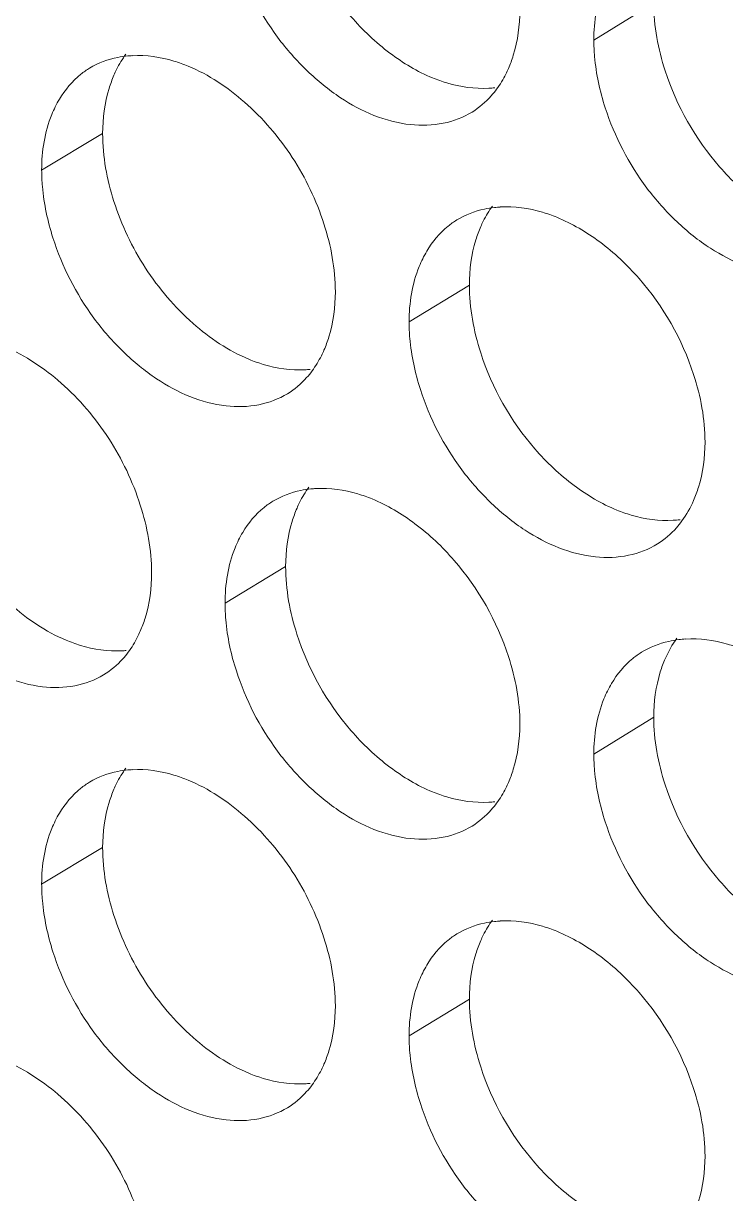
# Model space of a CAD drawing. Header units: millimetres. Extents: x 1177 to 4147, y 93 to 2194.
# Drawn here: x 2619.51 to 2627.26, y 832.56 to 845.47 of the extents above; entities that cross this region are included whole.
import ezdxf

# ---------------------------------------------------------------- set-up
doc = ezdxf.new("R2010")
doc.units = ezdxf.units.MM
doc.header["$LTSCALE"] = 0.1
doc.layers.get('0').update_dxf_attribs({"lineweight": 13})
doc.layers.add('标注', color=251, linetype='Continuous', lineweight=9)

# ---------------------------------------------------------------- blocks, each defined once
blk = doc.blocks.new('02')
at = {"layer": '标注'}
for p, q in [((4521.226, 799.396), (4520.281, 798.814)), ((4512.541, 797.341), (4511.58, 796.765)), ((4512.541, 797.341), (4511.58, 796.765)), ((4518.32, 794.954), (4517.37, 794.374)), ((4518.32, 794.954), (4517.37, 794.374)), ((4515.425, 790.52), (4514.47, 789.941)), ((4521.226, 788.146), (4520.281, 787.564)), ((4512.541, 786.091), (4511.58, 785.515)), ((4518.32, 783.704), (4517.37, 783.124))]:
    blk.add_line(p, q, dxfattribs=at)
for centre, radius, start, end in [((4513.09, 796.918), 1.654, 92.9003, 95.1818), ((4513.09, 796.918), 1.654, 92.9003, 95.1818), ((4518.536, 799.711), 1.657, 273.1165, 276.3409), ((4518.899, 794.516), 1.671, 93.1402, 96.3143), ((4518.899, 794.516), 1.671, 93.1402, 96.3143), ((4515.644, 795.267), 1.649, 272.9969, 275.7719), ((4515.644, 795.267), 1.649, 272.9969, 275.7719), ((4515.989, 790.089), 1.662, 93.0207, 95.749), ((4521.439, 792.912), 1.666, 273.2354, 276.9082), ((4521.439, 792.912), 1.666, 273.2354, 276.9082), ((4521.82, 787.701), 1.68, 93.2591, 96.8777), ((4512.763, 790.83), 1.64, 272.8765, 275.2009), ((4513.09, 785.668), 1.654, 92.9003, 95.1818), ((4518.536, 788.461), 1.657, 273.1165, 276.3409), ((4518.899, 783.266), 1.671, 93.1402, 96.3143), ((4515.644, 784.017), 1.649, 272.9969, 275.7719)]:
    blk.add_arc(centre, radius, start, end, dxfattribs=at)
for points, knots in [([(4515.425, 801.77), (4515.425, 801.409), (4515.6, 800.47), (4516.216, 799.374), (4517.032, 798.6), (4517.5, 798.317), (4517.74, 798.219)], [0, 0, 0, 0, 0.243755, 0.63494, 0.825083, 1, 1, 1, 1]), ([(4514.648, 800.124), (4514.793, 799.673), (4515.124, 799.027), (4515.744, 798.324), (4516.404, 797.782), (4517.165, 797.453), (4517.903, 797.475), (4518.224, 797.596), (4518.362, 797.681)], [0, 0, 0, 0, 0.285015, 0.426566, 0.56171, 0.798641, 0.902454, 1, 1, 1, 1]), ([(4520.56, 799.927), (4520.514, 799.849), (4520.344, 799.502), (4520.281, 799.109), (4520.281, 798.814)], [0, 0, 0, 0, 0.233434, 1, 1, 1, 1]), ([(4518.936, 798.366), (4518.965, 798.434), (4519.074, 798.729), (4519.116, 799.047), (4519.116, 799.287)], [0, 0, 0, 0, 0.236199, 1, 1, 1, 1]), ([(4521.226, 799.396), (4521.226, 799.036), (4521.402, 798.097), (4522.024, 797.004), (4522.845, 796.233), (4523.318, 795.953), (4523.559, 795.856)], [0, 0, 0, 0, 0.243429, 0.634245, 0.824571, 1, 1, 1, 1]), ([(4520.281, 798.814), (4520.281, 798.727), (4520.299, 798.366), (4520.377, 798.009), (4520.461, 797.747)], [0, 0, 0, 0, 0.239348, 1, 1, 1, 1]), ([(4512.941, 798.565), (4512.887, 798.56), (4512.676, 798.53), (4512.472, 798.454), (4512.336, 798.373)], [0, 0, 0, 0, 0.257466, 1, 1, 1, 1]), ([(4512.941, 798.565), (4512.887, 798.56), (4512.676, 798.53), (4512.472, 798.454), (4512.336, 798.373)], [0, 0, 0, 0, 0.257466, 1, 1, 1, 1]), ([(4512.909, 798.593), (4512.852, 798.517), (4512.786, 798.407), (4512.732, 798.292), (4512.719, 798.262)], [0, 0, 0, 0, 0.743694, 1, 1, 1, 1]), ([(4512.909, 798.593), (4512.852, 798.517), (4512.786, 798.407), (4512.732, 798.292), (4512.719, 798.262)], [0, 0, 0, 0, 0.743694, 1, 1, 1, 1]), ([(4513.891, 798.404), (4513.817, 798.434), (4513.533, 798.536), (4513.228, 798.581), (4513.007, 798.569)], [0, 0, 0, 0, 0.265915, 1, 1, 1, 1]), ([(4513.891, 798.404), (4513.817, 798.434), (4513.533, 798.536), (4513.228, 798.581), (4513.007, 798.569)], [0, 0, 0, 0, 0.265915, 1, 1, 1, 1]), ([(4512.336, 798.373), (4512.288, 798.344), (4512.099, 798.213), (4511.948, 798.031), (4511.859, 797.882)], [0, 0, 0, 0, 0.245262, 1, 1, 1, 1]), ([(4512.336, 798.373), (4512.288, 798.344), (4512.099, 798.213), (4511.948, 798.031), (4511.859, 797.882)], [0, 0, 0, 0, 0.245262, 1, 1, 1, 1]), ([(4516.208, 794.85), (4516.208, 795.211), (4516.067, 795.96), (4515.574, 796.991), (4514.836, 797.851), (4514.214, 798.27), (4513.891, 798.404)], [0, 0, 0, 0, 0.243409, 0.504813, 0.763684, 1, 1, 1, 1]), ([(4516.208, 794.85), (4516.208, 795.211), (4516.067, 795.96), (4515.574, 796.991), (4514.836, 797.851), (4514.214, 798.27), (4513.891, 798.404)], [0, 0, 0, 0, 0.243409, 0.504813, 0.763684, 1, 1, 1, 1]), ([(4518.75, 798.041), (4518.805, 798.116), (4518.87, 798.224), (4518.923, 798.337), (4518.936, 798.366)], [0, 0, 0, 0, 0.744058, 1, 1, 1, 1]), ([(4512.719, 798.262), (4512.69, 798.194), (4512.582, 797.899), (4512.541, 797.581), (4512.541, 797.341)], [0, 0, 0, 0, 0.235813, 1, 1, 1, 1]), ([(4512.719, 798.262), (4512.69, 798.194), (4512.582, 797.899), (4512.541, 797.581), (4512.541, 797.341)], [0, 0, 0, 0, 0.235813, 1, 1, 1, 1]), ([(4517.74, 798.219), (4517.814, 798.188), (4518.098, 798.088), (4518.405, 798.044), (4518.626, 798.057)], [0, 0, 0, 0, 0.265516, 1, 1, 1, 1]), ([(4518.362, 797.681), (4518.475, 797.75), (4518.612, 797.867), (4518.723, 798.005), (4518.75, 798.041)], [0, 0, 0, 0, 0.744664, 1, 1, 1, 1]), ([(4511.859, 797.882), (4511.813, 797.805), (4511.643, 797.457), (4511.58, 797.062), (4511.58, 796.765)], [0, 0, 0, 0, 0.232735, 1, 1, 1, 1]), ([(4511.859, 797.882), (4511.813, 797.805), (4511.643, 797.457), (4511.58, 797.062), (4511.58, 796.765)], [0, 0, 0, 0, 0.232735, 1, 1, 1, 1]), ([(4520.461, 797.747), (4520.608, 797.295), (4520.943, 796.649), (4521.57, 795.947), (4522.239, 795.408), (4523.008, 795.086), (4523.752, 795.116), (4524.075, 795.241), (4524.214, 795.327)], [0, 0, 0, 0, 0.284212, 0.425524, 0.560563, 0.797774, 0.901979, 1, 1, 1, 1]), ([(4512.541, 797.341), (4512.541, 796.98), (4512.681, 796.232), (4513.171, 795.199), (4513.905, 794.338), (4514.524, 793.919), (4514.847, 793.785)], [0, 0, 0, 0, 0.243714, 0.505271, 0.763981, 1, 1, 1, 1]), ([(4512.541, 797.341), (4512.541, 796.98), (4512.681, 796.232), (4513.171, 795.199), (4513.905, 794.338), (4514.524, 793.919), (4514.847, 793.785)], [0, 0, 0, 0, 0.243714, 0.505271, 0.763981, 1, 1, 1, 1]), ([(4511.58, 796.765), (4511.58, 796.679), (4511.597, 796.317), (4511.675, 795.96), (4511.758, 795.698)], [0, 0, 0, 0, 0.239233, 1, 1, 1, 1]), ([(4511.58, 796.765), (4511.58, 796.679), (4511.597, 796.317), (4511.675, 795.96), (4511.758, 795.698)], [0, 0, 0, 0, 0.239233, 1, 1, 1, 1]), ([(4518.715, 796.177), (4518.662, 796.171), (4518.455, 796.138), (4518.255, 796.061), (4518.122, 795.98)], [0, 0, 0, 0, 0.257038, 1, 1, 1, 1]), ([(4518.715, 796.177), (4518.662, 796.171), (4518.455, 796.138), (4518.255, 796.061), (4518.122, 795.98)], [0, 0, 0, 0, 0.257038, 1, 1, 1, 1]), ([(4518.684, 796.2), (4518.63, 796.125), (4518.565, 796.018), (4518.512, 795.905), (4518.499, 795.876)], [0, 0, 0, 0, 0.744038, 1, 1, 1, 1]), ([(4518.684, 796.2), (4518.63, 796.125), (4518.565, 796.018), (4518.512, 795.905), (4518.499, 795.876)], [0, 0, 0, 0, 0.744038, 1, 1, 1, 1]), ([(4519.698, 796.023), (4519.624, 796.053), (4519.338, 796.154), (4519.03, 796.197), (4518.807, 796.185)], [0, 0, 0, 0, 0.265596, 1, 1, 1, 1]), ([(4519.698, 796.023), (4519.624, 796.053), (4519.338, 796.154), (4519.03, 796.197), (4518.807, 796.185)], [0, 0, 0, 0, 0.265596, 1, 1, 1, 1]), ([(4518.122, 795.98), (4518.074, 795.95), (4517.887, 795.818), (4517.737, 795.637), (4517.649, 795.488)], [0, 0, 0, 0, 0.245477, 1, 1, 1, 1]), ([(4518.122, 795.98), (4518.074, 795.95), (4517.887, 795.818), (4517.737, 795.637), (4517.649, 795.488)], [0, 0, 0, 0, 0.245477, 1, 1, 1, 1]), ([(4522.034, 792.48), (4522.034, 792.841), (4521.856, 793.78), (4521.233, 794.873), (4520.411, 795.644), (4519.939, 795.925), (4519.698, 796.023)], [0, 0, 0, 0, 0.243289, 0.634182, 0.824608, 1, 1, 1, 1]), ([(4522.034, 792.48), (4522.034, 792.841), (4521.856, 793.78), (4521.233, 794.873), (4520.411, 795.644), (4519.939, 795.925), (4519.698, 796.023)], [0, 0, 0, 0, 0.243289, 0.634182, 0.824608, 1, 1, 1, 1]), ([(4518.499, 795.876), (4518.469, 795.808), (4518.361, 795.512), (4518.32, 795.194), (4518.32, 794.954)], [0, 0, 0, 0, 0.236109, 1, 1, 1, 1]), ([(4518.499, 795.876), (4518.469, 795.808), (4518.361, 795.512), (4518.32, 795.194), (4518.32, 794.954)], [0, 0, 0, 0, 0.236109, 1, 1, 1, 1]), ([(4511.758, 795.698), (4511.902, 795.247), (4512.231, 794.602), (4512.847, 793.897), (4513.504, 793.354), (4514.26, 793.022), (4514.996, 793.04), (4515.316, 793.159), (4515.454, 793.243)], [0, 0, 0, 0, 0.28542, 0.427092, 0.562289, 0.79908, 0.902694, 1, 1, 1, 1]), ([(4511.758, 795.698), (4511.902, 795.247), (4512.231, 794.602), (4512.847, 793.897), (4513.504, 793.354), (4514.26, 793.022), (4514.996, 793.04), (4515.316, 793.159), (4515.454, 793.243)], [0, 0, 0, 0, 0.28542, 0.427092, 0.562289, 0.79908, 0.902694, 1, 1, 1, 1]), ([(4517.649, 795.488), (4517.603, 795.411), (4517.433, 795.064), (4517.37, 794.67), (4517.37, 794.374)], [0, 0, 0, 0, 0.233202, 1, 1, 1, 1]), ([(4517.649, 795.488), (4517.603, 795.411), (4517.433, 795.064), (4517.37, 794.67), (4517.37, 794.374)], [0, 0, 0, 0, 0.233202, 1, 1, 1, 1]), ([(4518.32, 794.954), (4518.32, 794.594), (4518.495, 793.655), (4519.114, 792.56), (4519.933, 791.788), (4520.403, 791.507), (4520.644, 791.409)], [0, 0, 0, 0, 0.243591, 0.634592, 0.824826, 1, 1, 1, 1]), ([(4518.32, 794.954), (4518.32, 794.594), (4518.495, 793.655), (4519.114, 792.56), (4519.933, 791.788), (4520.403, 791.507), (4520.644, 791.409)], [0, 0, 0, 0, 0.243591, 0.634592, 0.824826, 1, 1, 1, 1]), ([(4516.029, 793.93), (4516.059, 793.998), (4516.167, 794.293), (4516.208, 794.61), (4516.208, 794.85)], [0, 0, 0, 0, 0.236051, 1, 1, 1, 1]), ([(4516.029, 793.93), (4516.059, 793.998), (4516.167, 794.293), (4516.208, 794.61), (4516.208, 794.85)], [0, 0, 0, 0, 0.236051, 1, 1, 1, 1]), ([(4517.37, 794.374), (4517.37, 794.287), (4517.387, 793.926), (4517.465, 793.569), (4517.549, 793.307)], [0, 0, 0, 0, 0.23931, 1, 1, 1, 1]), ([(4517.37, 794.374), (4517.37, 794.287), (4517.387, 793.926), (4517.465, 793.569), (4517.549, 793.307)], [0, 0, 0, 0, 0.23931, 1, 1, 1, 1]), ([(4513.313, 790.42), (4513.313, 790.781), (4513.172, 791.53), (4512.681, 792.563), (4511.946, 793.424), (4511.327, 793.844), (4511.004, 793.979)], [0, 0, 0, 0, 0.243576, 0.505139, 0.763987, 1, 1, 1, 1]), ([(4514.847, 793.785), (4514.921, 793.755), (4515.204, 793.653), (4515.51, 793.609), (4515.73, 793.621)], [0, 0, 0, 0, 0.265674, 1, 1, 1, 1]), ([(4514.847, 793.785), (4514.921, 793.755), (4515.204, 793.653), (4515.51, 793.609), (4515.73, 793.621)], [0, 0, 0, 0, 0.265674, 1, 1, 1, 1]), ([(4515.841, 793.601), (4515.897, 793.677), (4515.963, 793.786), (4516.016, 793.9), (4516.029, 793.93)], [0, 0, 0, 0, 0.743887, 1, 1, 1, 1]), ([(4515.841, 793.601), (4515.897, 793.677), (4515.963, 793.786), (4516.016, 793.9), (4516.029, 793.93)], [0, 0, 0, 0, 0.743887, 1, 1, 1, 1]), ([(4515.454, 793.243), (4515.566, 793.311), (4515.703, 793.428), (4515.814, 793.565), (4515.841, 793.601)], [0, 0, 0, 0, 0.744581, 1, 1, 1, 1]), ([(4515.454, 793.243), (4515.566, 793.311), (4515.703, 793.428), (4515.814, 793.565), (4515.841, 793.601)], [0, 0, 0, 0, 0.744581, 1, 1, 1, 1]), ([(4517.549, 793.307), (4517.695, 792.856), (4518.028, 792.21), (4518.651, 791.507), (4519.316, 790.966), (4520.081, 790.641), (4520.822, 790.667), (4521.144, 790.79), (4521.283, 790.876)], [0, 0, 0, 0, 0.284613, 0.426043, 0.561135, 0.798206, 0.902216, 1, 1, 1, 1]), ([(4517.549, 793.307), (4517.695, 792.856), (4518.028, 792.21), (4518.651, 791.507), (4519.316, 790.966), (4520.081, 790.641), (4520.822, 790.667), (4521.144, 790.79), (4521.283, 790.876)], [0, 0, 0, 0, 0.284613, 0.426043, 0.561135, 0.798206, 0.902216, 1, 1, 1, 1]), ([(4509.669, 792.92), (4509.669, 792.559), (4509.808, 791.81), (4510.296, 790.776), (4511.027, 789.914), (4511.644, 789.493), (4511.966, 789.358)], [0, 0, 0, 0, 0.243882, 0.505596, 0.764283, 1, 1, 1, 1]), ([(4521.853, 791.56), (4521.883, 791.628), (4521.992, 791.923), (4522.034, 792.241), (4522.034, 792.48)], [0, 0, 0, 0, 0.236346, 1, 1, 1, 1]), ([(4521.853, 791.56), (4521.883, 791.628), (4521.992, 791.923), (4522.034, 792.241), (4522.034, 792.48)], [0, 0, 0, 0, 0.236346, 1, 1, 1, 1]), ([(4515.823, 791.743), (4515.769, 791.737), (4515.56, 791.706), (4515.358, 791.629), (4515.224, 791.548)], [0, 0, 0, 0, 0.257249, 1, 1, 1, 1]), ([(4515.791, 791.768), (4515.735, 791.693), (4515.67, 791.584), (4515.616, 791.47), (4515.604, 791.44)], [0, 0, 0, 0, 0.743867, 1, 1, 1, 1]), ([(4516.789, 791.585), (4516.715, 791.615), (4516.43, 791.716), (4516.123, 791.76), (4515.901, 791.749)], [0, 0, 0, 0, 0.265755, 1, 1, 1, 1]), ([(4515.224, 791.548), (4515.176, 791.519), (4514.988, 791.387), (4514.837, 791.206), (4514.748, 791.057)], [0, 0, 0, 0, 0.24537, 1, 1, 1, 1]), ([(4519.116, 788.037), (4519.116, 788.398), (4518.939, 789.337), (4518.318, 790.431), (4517.499, 791.204), (4517.029, 791.487), (4516.789, 791.585)], [0, 0, 0, 0, 0.243452, 0.63453, 0.824864, 1, 1, 1, 1]), ([(4515.604, 791.44), (4515.574, 791.372), (4515.466, 791.077), (4515.425, 790.759), (4515.425, 790.52)], [0, 0, 0, 0, 0.235961, 1, 1, 1, 1]), ([(4520.644, 791.409), (4520.718, 791.379), (4521.004, 791.279), (4521.311, 791.236), (4521.533, 791.249)], [0, 0, 0, 0, 0.265359, 1, 1, 1, 1]), ([(4520.644, 791.409), (4520.718, 791.379), (4521.004, 791.279), (4521.311, 791.236), (4521.533, 791.249)], [0, 0, 0, 0, 0.265359, 1, 1, 1, 1]), ([(4508.88, 791.278), (4509.023, 790.828), (4509.35, 790.183), (4509.962, 789.477), (4510.615, 788.933), (4511.366, 788.598), (4512.099, 788.612), (4512.418, 788.729), (4512.556, 788.812)], [0, 0, 0, 0, 0.285826, 0.427621, 0.562871, 0.799523, 0.902937, 1, 1, 1, 1]), ([(4521.283, 790.876), (4521.395, 790.945), (4521.532, 791.063), (4521.643, 791.201), (4521.669, 791.238)], [0, 0, 0, 0, 0.744745, 1, 1, 1, 1]), ([(4521.283, 790.876), (4521.395, 790.945), (4521.532, 791.063), (4521.643, 791.201), (4521.669, 791.238)], [0, 0, 0, 0, 0.744745, 1, 1, 1, 1]), ([(4514.748, 791.057), (4514.702, 790.98), (4514.532, 790.632), (4514.47, 790.237), (4514.47, 789.941)], [0, 0, 0, 0, 0.232969, 1, 1, 1, 1]), ([(4515.425, 790.52), (4515.425, 790.159), (4515.6, 789.22), (4516.216, 788.124), (4517.032, 787.35), (4517.5, 787.067), (4517.74, 786.969)], [0, 0, 0, 0, 0.243755, 0.63494, 0.825083, 1, 1, 1, 1]), ([(4513.134, 789.501), (4513.164, 789.568), (4513.272, 789.863), (4513.313, 790.181), (4513.313, 790.42)], [0, 0, 0, 0, 0.235903, 1, 1, 1, 1]), ([(4514.47, 789.941), (4514.47, 789.855), (4514.487, 789.493), (4514.564, 789.136), (4514.648, 788.874)], [0, 0, 0, 0, 0.239271, 1, 1, 1, 1]), ([(4511.966, 789.358), (4512.039, 789.328), (4512.321, 789.226), (4512.625, 789.181), (4512.845, 789.192)], [0, 0, 0, 0, 0.265834, 1, 1, 1, 1]), ([(4512.944, 789.168), (4513, 789.245), (4513.067, 789.355), (4513.121, 789.47), (4513.134, 789.501)], [0, 0, 0, 0, 0.743715, 1, 1, 1, 1]), ([(4521.619, 789.368), (4521.566, 789.362), (4521.361, 789.327), (4521.163, 789.249), (4521.032, 789.168)], [0, 0, 0, 0, 0.256832, 1, 1, 1, 1]), ([(4522.619, 789.218), (4522.544, 789.248), (4522.257, 789.348), (4521.947, 789.39), (4521.724, 789.378)], [0, 0, 0, 0, 0.26544, 1, 1, 1, 1]), ([(4512.556, 788.812), (4512.668, 788.88), (4512.806, 788.995), (4512.917, 789.132), (4512.944, 789.168)], [0, 0, 0, 0, 0.744496, 1, 1, 1, 1]), ([(4521.032, 789.168), (4520.984, 789.139), (4520.798, 789.006), (4520.648, 788.825), (4520.56, 788.677)], [0, 0, 0, 0, 0.245581, 1, 1, 1, 1]), ([(4521.406, 789.068), (4521.376, 789), (4521.267, 788.704), (4521.226, 788.386), (4521.226, 788.146)], [0, 0, 0, 0, 0.236256, 1, 1, 1, 1]), ([(4514.648, 788.874), (4514.793, 788.423), (4515.124, 787.777), (4515.744, 787.074), (4516.404, 786.532), (4517.165, 786.203), (4517.903, 786.225), (4518.224, 786.346), (4518.362, 786.431)], [0, 0, 0, 0, 0.285015, 0.426566, 0.56171, 0.798641, 0.902454, 1, 1, 1, 1]), ([(4520.56, 788.677), (4520.514, 788.599), (4520.344, 788.252), (4520.281, 787.859), (4520.281, 787.564)], [0, 0, 0, 0, 0.233434, 1, 1, 1, 1]), ([(4518.936, 787.116), (4518.965, 787.184), (4519.074, 787.479), (4519.116, 787.797), (4519.116, 788.037)], [0, 0, 0, 0, 0.236199, 1, 1, 1, 1]), ([(4521.226, 788.146), (4521.226, 787.786), (4521.402, 786.847), (4522.024, 785.754), (4522.845, 784.983), (4523.318, 784.703), (4523.559, 784.606)], [0, 0, 0, 0, 0.243429, 0.634245, 0.824571, 1, 1, 1, 1]), ([(4520.281, 787.564), (4520.281, 787.477), (4520.299, 787.116), (4520.377, 786.759), (4520.461, 786.497)], [0, 0, 0, 0, 0.239348, 1, 1, 1, 1]), ([(4512.941, 787.315), (4512.887, 787.31), (4512.676, 787.28), (4512.472, 787.204), (4512.336, 787.123)], [0, 0, 0, 0, 0.257466, 1, 1, 1, 1]), ([(4512.909, 787.343), (4512.852, 787.267), (4512.786, 787.157), (4512.732, 787.042), (4512.719, 787.012)], [0, 0, 0, 0, 0.743694, 1, 1, 1, 1]), ([(4513.891, 787.154), (4513.817, 787.184), (4513.533, 787.286), (4513.228, 787.331), (4513.007, 787.319)], [0, 0, 0, 0, 0.265915, 1, 1, 1, 1]), ([(4512.336, 787.123), (4512.288, 787.094), (4512.099, 786.963), (4511.948, 786.781), (4511.859, 786.632)], [0, 0, 0, 0, 0.245262, 1, 1, 1, 1]), ([(4516.208, 783.6), (4516.208, 783.961), (4516.067, 784.71), (4515.574, 785.741), (4514.836, 786.601), (4514.214, 787.02), (4513.891, 787.154)], [0, 0, 0, 0, 0.243409, 0.504813, 0.763684, 1, 1, 1, 1]), ([(4518.75, 786.791), (4518.805, 786.866), (4518.87, 786.974), (4518.923, 787.087), (4518.936, 787.116)], [0, 0, 0, 0, 0.744058, 1, 1, 1, 1]), ([(4512.719, 787.012), (4512.69, 786.944), (4512.582, 786.649), (4512.541, 786.331), (4512.541, 786.091)], [0, 0, 0, 0, 0.235813, 1, 1, 1, 1]), ([(4517.74, 786.969), (4517.814, 786.938), (4518.098, 786.838), (4518.405, 786.794), (4518.626, 786.807)], [0, 0, 0, 0, 0.265516, 1, 1, 1, 1]), ([(4518.362, 786.431), (4518.475, 786.5), (4518.612, 786.617), (4518.723, 786.755), (4518.75, 786.791)], [0, 0, 0, 0, 0.744664, 1, 1, 1, 1]), ([(4511.859, 786.632), (4511.813, 786.555), (4511.643, 786.207), (4511.58, 785.812), (4511.58, 785.515)], [0, 0, 0, 0, 0.232735, 1, 1, 1, 1]), ([(4520.461, 786.497), (4520.608, 786.045), (4520.943, 785.399), (4521.57, 784.697), (4522.239, 784.158), (4523.008, 783.836), (4523.752, 783.866), (4524.075, 783.991), (4524.214, 784.077)], [0, 0, 0, 0, 0.284212, 0.425524, 0.560563, 0.797774, 0.901979, 1, 1, 1, 1]), ([(4512.541, 786.091), (4512.541, 785.73), (4512.681, 784.982), (4513.171, 783.949), (4513.905, 783.088), (4514.524, 782.669), (4514.847, 782.535)], [0, 0, 0, 0, 0.243714, 0.505271, 0.763981, 1, 1, 1, 1]), ([(4511.58, 785.515), (4511.58, 785.429), (4511.597, 785.067), (4511.675, 784.71), (4511.758, 784.448)], [0, 0, 0, 0, 0.239233, 1, 1, 1, 1]), ([(4518.715, 784.927), (4518.662, 784.921), (4518.455, 784.888), (4518.255, 784.811), (4518.122, 784.73)], [0, 0, 0, 0, 0.257038, 1, 1, 1, 1]), ([(4518.684, 784.95), (4518.63, 784.875), (4518.565, 784.768), (4518.512, 784.655), (4518.499, 784.626)], [0, 0, 0, 0, 0.744038, 1, 1, 1, 1]), ([(4519.698, 784.773), (4519.624, 784.803), (4519.338, 784.904), (4519.03, 784.947), (4518.807, 784.935)], [0, 0, 0, 0, 0.265596, 1, 1, 1, 1]), ([(4518.122, 784.73), (4518.074, 784.7), (4517.887, 784.568), (4517.737, 784.387), (4517.649, 784.238)], [0, 0, 0, 0, 0.245477, 1, 1, 1, 1]), ([(4522.034, 781.23), (4522.034, 781.591), (4521.856, 782.53), (4521.233, 783.623), (4520.411, 784.394), (4519.939, 784.675), (4519.698, 784.773)], [0, 0, 0, 0, 0.243289, 0.634182, 0.824608, 1, 1, 1, 1]), ([(4518.499, 784.626), (4518.469, 784.558), (4518.361, 784.262), (4518.32, 783.944), (4518.32, 783.704)], [0, 0, 0, 0, 0.236109, 1, 1, 1, 1]), ([(4511.758, 784.448), (4511.902, 783.997), (4512.231, 783.352), (4512.847, 782.647), (4513.504, 782.104), (4514.26, 781.772), (4514.996, 781.79), (4515.316, 781.909), (4515.454, 781.993)], [0, 0, 0, 0, 0.28542, 0.427092, 0.562289, 0.79908, 0.902694, 1, 1, 1, 1]), ([(4517.649, 784.238), (4517.603, 784.161), (4517.433, 783.814), (4517.37, 783.42), (4517.37, 783.124)], [0, 0, 0, 0, 0.233202, 1, 1, 1, 1]), ([(4518.32, 783.704), (4518.32, 783.344), (4518.495, 782.405), (4519.114, 781.31), (4519.933, 780.538), (4520.403, 780.257), (4520.644, 780.159)], [0, 0, 0, 0, 0.243591, 0.634592, 0.824826, 1, 1, 1, 1]), ([(4516.029, 782.68), (4516.059, 782.748), (4516.167, 783.043), (4516.208, 783.36), (4516.208, 783.6)], [0, 0, 0, 0, 0.236051, 1, 1, 1, 1]), ([(4517.37, 783.124), (4517.37, 783.037), (4517.387, 782.676), (4517.465, 782.319), (4517.549, 782.057)], [0, 0, 0, 0, 0.23931, 1, 1, 1, 1]), ([(4513.313, 779.17), (4513.313, 779.531), (4513.172, 780.28), (4512.681, 781.313), (4511.946, 782.174), (4511.327, 782.594), (4511.004, 782.729)], [0, 0, 0, 0, 0.243576, 0.505139, 0.763987, 1, 1, 1, 1]), ([(4514.847, 782.535), (4514.921, 782.505), (4515.204, 782.403), (4515.51, 782.359), (4515.73, 782.371)], [0, 0, 0, 0, 0.265674, 1, 1, 1, 1]), ([(4515.841, 782.351), (4515.897, 782.427), (4515.963, 782.536), (4516.016, 782.65), (4516.029, 782.68)], [0, 0, 0, 0, 0.743887, 1, 1, 1, 1]), ([(4515.454, 781.993), (4515.566, 782.061), (4515.703, 782.178), (4515.814, 782.315), (4515.841, 782.351)], [0, 0, 0, 0, 0.744581, 1, 1, 1, 1]), ([(4517.549, 782.057), (4517.695, 781.606), (4518.028, 780.96), (4518.651, 780.257), (4519.316, 779.716), (4520.081, 779.391), (4520.822, 779.417), (4521.144, 779.54), (4521.283, 779.626)], [0, 0, 0, 0, 0.284613, 0.426043, 0.561135, 0.798206, 0.902216, 1, 1, 1, 1]), ([(4509.669, 781.67), (4509.669, 781.309), (4509.808, 780.56), (4510.296, 779.526), (4511.027, 778.664), (4511.644, 778.243), (4511.966, 778.108)], [0, 0, 0, 0, 0.243882, 0.505596, 0.764283, 1, 1, 1, 1]), ([(4521.853, 780.31), (4521.883, 780.378), (4521.992, 780.673), (4522.034, 780.991), (4522.034, 781.23)], [0, 0, 0, 0, 0.236346, 1, 1, 1, 1])]:
    blk.add_open_spline(points, degree=3, knots=knots, dxfattribs=at)
for points in [[(4521.669, 791.238), (4521.742, 791.338), (4521.804, 791.447), (4521.853, 791.56)], [(4521.669, 791.238), (4521.742, 791.338), (4521.804, 791.447), (4521.853, 791.56)], [(4521.589, 789.389), (4521.516, 789.289), (4521.455, 789.181), (4521.406, 789.068)]]:
    blk.add_open_spline(points, degree=3, dxfattribs=at)

msp = doc.modelspace()

# ---------------------------------------------------------------- block references
at = {"xscale": 0.7, "yscale": 0.7, "zscale": 0.7}
msp.add_blockref('02', (-538.391, 286.112), dxfattribs=at)

doc.saveas('drawing.dxf')
